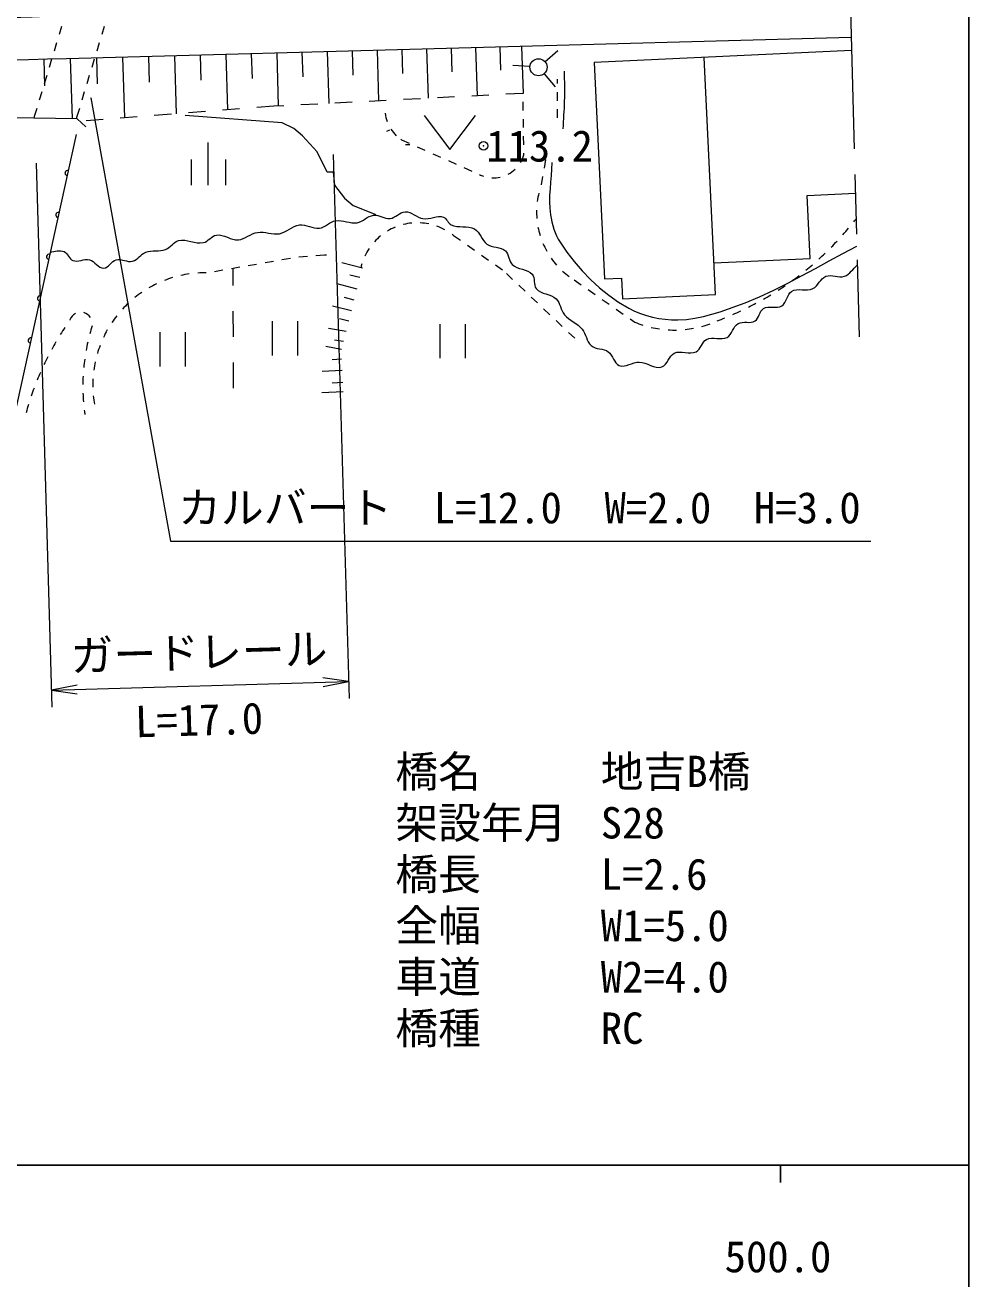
# Model space of a CAD drawing. Units: millimetres, scale not verified. Extents: x 40000 to 680000, y 20000 to 380000.
# Drawn here: x 523859 to 579000, y 198357 to 271621 of the extents above; entities that cross this region are included whole.
import ezdxf
from ezdxf.enums import TextEntityAlignment as Align

# ---------------------------------------------------------------- set-up
doc = ezdxf.new("R2010")
doc.units = ezdxf.units.MM
doc.header["$LTSCALE"] = 1000
doc.header["$PDMODE"] = 32
doc.header["$PDSIZE"] = 500
doc.linetypes.add('CHAIN', pattern=[18.5, 12, -1.5, 3.5, -1.5])
for name, color, linetype, lineweight in [('M-BGD', 7, 'Continuous', 13), ('M-BMK', 2, 'CHAIN', 13), ('M-STR-HTXT', 7, 'Continuous', 13), ('M-TTL-BAND', 7, 'Continuous', 25)]:
    doc.layers.add(name, color=color, linetype=linetype, lineweight=lineweight)
doc.styles.add('ＭＳ ゴシック', font='')
doc.styles.get('ＭＳ ゴシック').set_extended_font_data('MS Gothic')

# ---------------------------------------------------------------- blocks, each defined once
blk = doc.blocks.new('電力柱1')
at = {"color": 7, "linetype": 'Continuous', "lineweight": 13}
for p, q in [((0.4, 0.311), (1.186, 0.93)), ((-0.49, 0.061), (-1.483, 0.18)), ((0.316, -0.391), (0.934, -1.176))]:
    blk.add_line(p, q, dxfattribs=at)
blk.add_circle((0.007, 0.002), 0.5, dxfattribs=at)
blk = doc.blocks.new('荒地')
at = {"color": 7, "linetype": 'Continuous', "lineweight": 13}
for p, q in [((0, 0), (0, 2.5)), ((-1, 1.5), (-1, 0)), ((1, 1.5), (1, 0))]:
    blk.add_line(p, q, dxfattribs=at)
blk = doc.blocks.new('田')
at = {"color": 7, "linetype": 'Continuous', "lineweight": 13}
for p, q in [((-0.75, 2), (-0.75, 0)), ((0.75, 0), (0.75, 2))]:
    blk.add_line(p, q, dxfattribs=at)
blk = doc.blocks.new('open_arrow')
at = {"color": 0, "linetype": 'Continuous', "lineweight": -2}
blk.add_lwpolyline([(7.5, 1.25), (0, 0), (7.5, -1.25)], dxfattribs=at)

msp = doc.modelspace()

# ---------------------------------------------------------------- linework, layer by layer
at = {"layer": 'M-BGD', "linetype": 'CHAIN'}
msp.add_line((570979, 313378), (572596, 253400), dxfattribs=at)
at = {"layer": 'M-BGD'}
for p, q in [((525993, 271541), (525848, 271062)), ((528481, 271541), (528336, 271062)), ((525703, 270584), (525557, 270105)), ((572125, 270894), (526285, 269658)), ((528190, 270584), (528045, 270105)), ((552869, 270375), (552950, 267630)), ((524954, 269621), (525000, 268080)), ((525412, 269627), (525267, 269148)), ((526497, 269664), (526601, 266147)), ((527900, 269627), (527755, 269148)), ((528027, 269705), (528072, 268186)), ((529556, 269746), (529661, 266194)), ((531071, 269787), (531116, 268290)), ((532586, 269828), (532686, 266430)), ((534087, 269868), (534131, 268394)), ((535587, 269909), (535683, 266664)), ((537075, 269949), (537118, 268496)), ((538561, 269989), (538653, 266896)), ((540035, 270029), (540077, 268597)), ((541507, 270068), (541597, 267041)), ((542967, 270108), (543009, 268698)), ((544426, 270147), (544513, 267192)), ((545872, 270186), (545913, 268798)), ((547317, 270225), (547402, 267342)), ((548750, 270264), (548790, 268896)), ((550181, 270302), (550265, 267490)), ((551601, 270340), (551641, 268994)), ((525122, 268670), (524977, 268191)), ((527610, 268670), (527465, 268191)), ((554968, 268204), (554968, 268459)), ((524832, 267713), (524686, 267234)), ((527319, 267713), (527174, 267234)), ((548955, 267423), (547957, 267371)), ((550953, 267526), (549954, 267474)), ((552950, 267630), (551951, 267578)), ((554968, 267204), (554968, 267704)), ((524541, 266756), (524396, 266277)), ((527029, 266756), (526884, 266277)), ((536395, 266720), (535398, 266642)), ((538389, 266875), (537392, 266797)), ((538969, 266905), (538389, 266875)), ((540966, 267009), (539967, 266957)), ((542963, 267112), (541965, 267060)), ((544961, 267216), (543962, 267164)), ((546958, 267319), (545959, 267267)), ((552964, 266630), (552957, 267130)), ((554968, 266204), (554968, 266704)), ((526899, 266142), (523113, 266208)), ((524396, 266277), (524368, 266186)), ((526884, 266277), (526843, 266143)), ((526899, 266142), (527413, 265666)), ((528420, 266097), (527423, 266020)), ((530414, 266253), (529417, 266175)), ((532407, 266408), (531410, 266331)), ((534401, 266564), (533404, 266486)), ((547175, 266343), (548675, 264343)), ((548675, 264343), (550175, 266343)), ((552978, 265630), (552971, 266130)), ((526834, 265226), (523160, 248506)), ((545153, 265487), (544983, 265402)), ((545802, 264945), (545849, 264924)), ((545849, 264924), (546305, 264720)), ((546084, 264640), (546338, 264640)), ((546762, 264516), (547218, 264311)), ((552992, 264630), (552985, 265130)), ((547675, 264107), (548131, 263903)), ((553000, 264045), (552999, 264130)), ((554197, 263267), (554284, 263760)), ((541851, 263031), (541935, 262269)), ((548588, 263699), (549044, 263495)), ((549500, 263291), (549957, 263087)), ((554022, 262283), (554109, 262775)), ((548801, 259396), (548893, 259332)), ((548893, 259332), (549301, 259044)), ((549710, 258756), (550119, 258468)), ((538866, 257914), (539359, 257999)), ((539851, 258084), (540350, 258119)), ((540849, 258154), (541348, 258189)), ((541348, 258189), (541463, 258197)), ((550527, 258180), (550936, 257892)), ((534925, 257231), (535417, 257316)), ((535910, 257401), (536403, 257487)), ((535989, 257415), (535993, 256400)), ((536895, 257572), (537388, 257657)), ((537881, 257743), (538373, 257828)), ((543568, 257419), (542364, 257729)), ((551345, 257604), (551754, 257316)), ((543252, 256191), (542083, 256492)), ((543425, 256862), (542823, 257017)), ((551977, 257105), (552340, 256761)), ((555933, 256735), (556344, 256449)), ((543087, 255552), (542520, 255698)), ((552703, 256417), (553066, 256073)), ((553429, 255730), (553792, 255386)), ((556754, 256163), (557164, 255877)), ((542923, 254917), (541822, 255200)), ((554155, 255042), (554518, 254698)), ((557574, 255592), (557985, 255306)), ((558395, 255020), (558805, 254734)), ((536000, 254900), (536007, 253400)), ((542767, 254312), (542233, 254449)), ((554882, 254355), (555245, 254011)), ((559216, 254449), (559485, 254261)), ((542612, 253710), (541587, 253901)), ((555608, 253667), (555971, 253323)), ((542345, 252673), (541427, 252838)), ((542464, 253138), (541928, 253219)), ((542349, 252096), (541797, 252069)), ((536014, 251900), (536021, 250400)), ((542382, 251443), (541208, 251384)), ((542417, 250730), (541796, 250699)), ((542444, 250198), (541201, 250136))]:
    msp.add_line(p, q, dxfattribs=at)
for points in [[(572145, 270143), (557108, 269427), (557709, 256792), (558711, 256839), (558769, 255620), (564188, 255878), (563528, 269732)], [(555360, 268933), (555360, 268712), (555362, 268491), (555364, 268271), (555365, 268050), (555366, 267829), (555366, 267608), (555364, 267387), (555360, 267166), (555353, 266965), (555345, 266764), (555335, 266564), (555324, 266363), (555313, 266162), (555301, 265961), (555290, 265761), (555279, 265560)], [(541851, 263031), (541512, 263031), (540919, 264217), (540073, 265148), (539565, 265571), (538887, 265910), (533215, 266333)], [(554637, 263592), (554619, 263210), (554591, 262827), (554558, 262444), (554528, 262061), (554506, 261679), (554499, 261298), (554514, 260918), (554556, 260540), (554593, 260329), (554638, 260120), (554692, 259911), (554755, 259705), (554829, 259504), (554914, 259307), (555010, 259117), (555119, 258933), (555512, 258356), (555940, 257798), (556401, 257262), (556892, 256754), (557413, 256277), (557961, 255836), (558536, 255435), (559135, 255078), (559463, 254914), (559805, 254773), (560156, 254654), (560515, 254558), (560880, 254485), (561249, 254433), (561618, 254403), (561986, 254395), (562492, 254422), (562994, 254490), (563492, 254592), (563986, 254723), (564476, 254875), (564962, 255043), (565444, 255220), (565922, 255399), (566769, 255742), (567600, 256122), (568418, 256531), (569228, 256960), (570032, 257400), (570836, 257843), (571641, 258280), (572453, 258703)], [(541935, 262269), (542528, 261507), (543036, 261084), (544360, 260554)], [(564100, 257723), (569732, 257991), (569557, 261659), (572370, 261792)], [(525328, 258375), (525430, 258380), (525532, 258392), (525635, 258407), (525738, 258420), (525840, 258428), (525941, 258428), (526039, 258415), (526134, 258387), (526212, 258342), (526279, 258279), (526338, 258205), (526394, 258125), (526449, 258045), (526509, 257972), (526576, 257910), (526655, 257866), (526769, 257837), (526888, 257833), (527009, 257847), (527131, 257870), (527254, 257896), (527377, 257915), (527499, 257921), (527617, 257906), (527730, 257863), (527836, 257797), (527937, 257717), (528035, 257632), (528134, 257552), (528236, 257484), (528343, 257439), (528459, 257424), (528562, 257445), (528655, 257494), (528741, 257562), (528824, 257642), (528906, 257724), (528991, 257801), (529082, 257865), (529181, 257906), (529299, 257922), (529419, 257916), (529541, 257894), (529663, 257865), (529784, 257836), (529906, 257815), (530026, 257809), (530144, 257825), (530250, 257866), (530348, 257925), (530440, 257996), (530528, 258074), (530617, 258154), (530707, 258230), (530802, 258296), (530905, 258347), (531045, 258388), (531190, 258412), (531338, 258422), (531487, 258427), (531636, 258432), (531784, 258442), (531929, 258466), (532068, 258507), (532171, 258558), (532267, 258624), (532357, 258700), (532445, 258780), (532534, 258858), (532626, 258929), (532724, 258988), (532830, 259029), (533007, 259054), (533186, 259047), (533368, 259017), (533550, 258975), (533733, 258932), (533915, 258900), (534096, 258888), (534274, 258908), (534377, 258944), (534473, 258998), (534564, 259064), (534653, 259136), (534743, 259207), (534835, 259270), (534932, 259320), (535036, 259349), (535197, 259355), (535357, 259329), (535517, 259281), (535676, 259221), (535835, 259160), (535995, 259107), (536156, 259073), (536319, 259069), (536466, 259094), (536608, 259142), (536746, 259206), (536882, 259278), (537018, 259351), (537155, 259419), (537296, 259474), (537442, 259510), (537601, 259522), (537762, 259514), (537923, 259493), (538084, 259466), (538245, 259439), (538406, 259419), (538566, 259414), (538725, 259430), (538878, 259472), (539024, 259535), (539165, 259614), (539305, 259699), (539445, 259783), (539587, 259858), (539734, 259916), (539888, 259951), (540034, 259954), (540179, 259933), (540324, 259896), (540469, 259850), (540614, 259804), (540759, 259767), (540905, 259746), (541051, 259750), (541178, 259780), (541300, 259830), (541417, 259894), (541533, 259966), (541648, 260038), (541765, 260104), (541886, 260158), (542013, 260191), (542168, 260203), (542323, 260192), (542479, 260165), (542635, 260131), (542791, 260097), (542947, 260070), (543102, 260059), (543256, 260071), (543383, 260105), (543504, 260159), (543621, 260226), (543737, 260299), (543852, 260371), (543969, 260435), (544091, 260484), (544219, 260512), (544340, 260513), (544461, 260491), (544580, 260455), (544700, 260412), (544819, 260369), (544939, 260333), (545060, 260311), (545181, 260312), (545298, 260339), (545409, 260388), (545516, 260452), (545622, 260522), (545727, 260591), (545834, 260651), (545946, 260694), (546063, 260713), (546200, 260701), (546331, 260663), (546460, 260605), (546586, 260537), (546712, 260466), (546840, 260399), (546971, 260345), (547106, 260312), (547256, 260304), (547409, 260319), (547562, 260348), (547715, 260382), (547868, 260413), (548018, 260431), (548166, 260427), (548309, 260392), (548376, 260356), (548434, 260306), (548485, 260246), (548533, 260180), (548581, 260113), (548631, 260050), (548686, 259994), (548750, 259951), (548910, 259889), (549080, 259856), (549256, 259843), (549436, 259838), (549615, 259833), (549790, 259816), (549957, 259779), (550113, 259710), (550226, 259626), (550321, 259522), (550404, 259405), (550481, 259280), (550557, 259154), (550638, 259032), (550729, 258921), (550835, 258828), (550960, 258757), (551096, 258707), (551240, 258671), (551387, 258640), (551532, 258608), (551672, 258567), (551802, 258509), (551918, 258427), (551990, 258344), (552045, 258247), (552087, 258141), (552122, 258030), (552157, 257918), (552198, 257811), (552250, 257712), (552319, 257625), (552446, 257528), (552591, 257456), (552749, 257401), (552911, 257354), (553073, 257306), (553226, 257248), (553365, 257170), (553482, 257064), (553539, 256973), (553573, 256870), (553592, 256759), (553603, 256644), (553615, 256528), (553633, 256417), (553667, 256313), (553722, 256221), (553839, 256111), (553977, 256028), (554130, 255964), (554292, 255910), (554454, 255857), (554612, 255796), (554758, 255720), (554885, 255620), (554968, 255521), (555033, 255410), (555088, 255291), (555136, 255168), (555183, 255043), (555233, 254921), (555293, 254804), (555367, 254698), (555481, 254576), (555609, 254469), (555746, 254370), (555887, 254276), (556028, 254182), (556166, 254083), (556294, 253976), (556409, 253856), (556487, 253743), (556550, 253620), (556604, 253491), (556654, 253358), (556705, 253228), (556765, 253104), (556838, 252991), (556930, 252893), (557039, 252820), (557160, 252768), (557290, 252732), (557424, 252703), (557560, 252676), (557692, 252643), (557818, 252598), (557933, 252532), (558027, 252446), (558106, 252340), (558174, 252223), (558238, 252102), (558304, 251985), (558378, 251879), (558467, 251791), (558575, 251730), (558714, 251699), (558856, 251704), (559000, 251734), (559146, 251781), (559294, 251834), (559442, 251883), (559590, 251919), (559738, 251931), (559906, 251910), (560074, 251864), (560241, 251801), (560407, 251735), (560573, 251675), (560737, 251634), (560899, 251622), (561061, 251650), (561177, 251710), (561272, 251800), (561354, 251911), (561429, 252034), (561502, 252159), (561581, 252276), (561673, 252377), (561783, 252452), (561933, 252501), (562092, 252516), (562257, 252508), (562426, 252489), (562594, 252471), (562758, 252464), (562917, 252481), (563066, 252532), (563161, 252598), (563239, 252684), (563306, 252784), (563368, 252891), (563429, 252999), (563496, 253099), (563574, 253187), (563667, 253254), (563807, 253306), (563956, 253325), (564111, 253324), (564270, 253313), (564428, 253302), (564583, 253301), (564732, 253322), (564870, 253374), (564972, 253449), (565056, 253544), (565128, 253655), (565193, 253772), (565258, 253890), (565329, 254001), (565412, 254099), (565512, 254176), (565627, 254225), (565752, 254248), (565883, 254254), (566016, 254252), (566149, 254251), (566279, 254259), (566402, 254284), (566514, 254337), (566595, 254406), (566658, 254494), (566709, 254593), (566755, 254698), (566800, 254803), (566852, 254902), (566915, 254990), (566996, 255059), (567118, 255114), (567251, 255139), (567392, 255144), (567537, 255139), (567682, 255134), (567823, 255139), (567956, 255164), (568078, 255219), (568173, 255300), (568246, 255402), (568306, 255518), (568358, 255641), (568411, 255764), (568471, 255880), (568545, 255981), (568640, 256061), (568780, 256124), (568931, 256154), (569090, 256161), (569253, 256157), (569417, 256150), (569579, 256152), (569736, 256172), (569883, 256221), (569993, 256290), (570090, 256379), (570177, 256482), (570260, 256590), (570344, 256698), (570433, 256797), (570532, 256881), (570645, 256943), (570774, 256976), (570908, 256982), (571046, 256969), (571185, 256946), (571325, 256923), (571463, 256909), (571598, 256912), (571727, 256943), (571840, 256996), (571942, 257065), (572038, 257146), (572128, 257235), (572216, 257329), (572303, 257424), (572391, 257516), (572483, 257603)]]:
    msp.add_lwpolyline(points, dxfattribs=at)
for centre, radius, start, end in [((720359, -6714887), 6987240, 91.59163, 91.88327), ((547023, 266699), 2137, 186.15181, 199.55592), ((547023, 266699), 2137, 212.96003, 226.36414), ((551226, 264535), 1841, 329.00826, 344.57185), ((526338, 262970), 150, 77.60729, 257.60729), ((551226, 264535), 1841, 297.88108, 313.44467), ((551226, 264535), 1841, 243.81456, 251.1903), ((551226, 264535), 1841, 266.75389, 282.31749), ((558412, 260692), 4670, 166.22209, 172.35676), ((525802, 260529), 150, 77.60729, 257.60729), ((558412, 260692), 4670, 178.49142, 184.62608), ((557843, 271638), 18462, 321.45078, 322.09494), ((546775, 256683), 3386, 112.46099, 120.92105), ((546775, 256683), 3386, 95.54087, 104.00093), ((546775, 256683), 3386, 78.62075, 87.08081), ((546775, 256683), 3386, 61.70063, 70.16069), ((558412, 260692), 4670, 190.76075, 196.89541), ((557843, 271638), 18462, 318.34738, 319.89908), ((546775, 256683), 3386, 129.38111, 137.84117), ((558412, 260692), 4670, 203.03008, 209.16474), ((557843, 271638), 18462, 315.24397, 316.79567), ((525265, 258087), 150, 77.60729, 257.60729), ((546775, 256683), 3386, 146.30123, 154.7613), ((558412, 260692), 4670, 215.29941, 221.43407), ((557843, 271638), 18462, 312.14057, 313.69227), ((546775, 256683), 3386, 163.22136, 167.03981), ((558412, 260692), 4670, 227.56874, 233.7034), ((557843, 271638), 18462, 309.03716, 310.58886), ((534383, 250580), 6568, 115.64293, 120.00472), ((534383, 250580), 6568, 106.91937, 111.28115), ((534383, 250580), 6568, 98.19581, 102.55759), ((534383, 250580), 6568, 89.47224, 93.83402), ((557843, 271638), 18462, 305.93376, 307.48546), ((524729, 255645), 150, 77.60729, 257.60729), ((534383, 250580), 6568, 124.3665, 128.72828), ((557843, 271638), 18462, 299.72695, 301.27865), ((557843, 271638), 18462, 302.83035, 304.38205), ((534383, 250580), 6568, 133.09006, 137.45185), ((557843, 271638), 18462, 296.62354, 298.17524), ((527112, 254165), 677, 159.89252, 162.07511), ((527112, 254165), 677, 117.5754, 159.89252), ((527112, 254165), 677, 32.94117, 75.25829), ((534383, 250580), 6568, 141.81363, 146.17541), ((561798, 259834), 6034, 247.46308, 252.21084), ((557843, 271638), 18462, 290.41673, 291.96843), ((557843, 271638), 18462, 293.52014, 295.07184), ((540756, 244337), 17460, 146.55657, 148.1973), ((538942, 250514), 11709, 162.39961, 164.84618), ((534383, 250580), 6568, 150.53719, 154.89897), ((561798, 259834), 6034, 256.9586, 261.70636), ((561798, 259834), 6034, 266.45411, 271.20187), ((561798, 259834), 6034, 275.94963, 280.69739), ((561798, 259834), 6034, 285.44515, 290.19291), ((524192, 253203), 150, 77.60729, 257.60729), ((540756, 244337), 17460, 149.83803, 151.47876), ((538942, 250514), 11709, 167.29275, 169.73932), ((534383, 250580), 6568, 159.26076, 163.62254), ((540756, 244337), 17460, 153.11949, 154.76022), ((538942, 250514), 11709, 172.1859, 174.63247), ((540756, 244337), 17460, 156.40095, 158.04168), ((534383, 250580), 6568, 167.98432, 172.3461), ((538942, 250514), 11709, 177.07904, 179.52561), ((534383, 250580), 6568, 176.70789, 181.06967), ((540756, 244337), 17460, 159.68241, 161.32314), ((538942, 250514), 11709, 181.97218, 184.41876), ((534383, 250580), 6568, 185.43145, 189.79323), ((540756, 244337), 17460, 162.96387, 164.6046), ((538942, 250514), 11709, 186.86533, 188.10735)]:
    msp.add_arc(centre, radius, start, end, dxfattribs=at)
msp.add_point((550640, 264559), dxfattribs=at)
at = {"layer": 'M-BMK'}
msp.add_arc((559374, -727293), 1000000, 91.90056, 93.48542, dxfattribs=at)
at = {"layer": 'M-STR-HTXT'}
for p, q in [((541857, 264061), (542787, 232265)), ((524500, 263553), (525431, 231757)), ((525402, 232757), (542758, 233265))]:
    msp.add_line(p, q, dxfattribs=at)
msp.add_lwpolyline([(527698, 267361), (532350, 241456), (573275, 241456)], dxfattribs=at)
at = {"layer": 'M-TTL-BAND'}
for p, q in [((579000, 20000), (579000, 370000)), ((40000, 205000), (579000, 205000)), ((568000, 205000), (568000, 204000))]:
    msp.add_line(p, q, dxfattribs=at)

# ---------------------------------------------------------------- block references
at = {"layer": 'M-BGD', "xscale": 1000, "yscale": 1000, "rotation": 2.58105}
msp.add_blockref('電力柱1', (553845, 269154), dxfattribs=at)
at = {"layer": 'M-BGD', "xscale": 1000, "yscale": 1000}
for name, p in [('荒地', (534560, 262258)), ('田', (539051, 252313)), ('田', (532474, 251671)), ('田', (548835, 252153))]:
    msp.add_blockref(name, p, dxfattribs=at)
at = {"layer": 'M-STR-HTXT', "rotation": 280.2}
msp.add_blockref('open_arrow', (527698, 267361), dxfattribs=at)
at = {"layer": 'M-STR-HTXT', "xscale": 200, "yscale": 200}
for p, rotation in [((525402, 232757), 1.7), ((542758, 233265), 181.7)]:
    msp.add_blockref('open_arrow', p, dxfattribs=dict(at, rotation=rotation))

# ---------------------------------------------------------------- texts
at = {"layer": 'M-BGD', "style": 'ＭＳ ゴシック'}
msp.add_text('113.2', height=1833, dxfattribs=at).set_placement((550800, 264559), align=Align.MIDDLE_LEFT)
at = {"layer": 'M-STR-HTXT', "style": 'ＭＳ ゴシック'}
for s, p in [('カルバート', (539052, 241956)), ('L=12.0  W=2.0  H=3.0', (560208, 241956))]:
    msp.add_text(s, height=1833, dxfattribs=at).set_placement(p, align=Align.BOTTOM_CENTER)
for s, p in [('ガードレール', (534065, 233511)), ('L=17.0', (534065, 229562))]:
    msp.add_text(s, height=1833, rotation=1.676, dxfattribs=at).set_placement(p, align=Align.BOTTOM_CENTER)
for s, p in [('橋名', (545490, 226543)), ('地吉B橋', (557490, 226543)), ('架設年月', (545490, 223543)), ('S28', (557490, 223543)), ('橋長', (545490, 220543)), ('L=2.6', (557490, 220543)), ('全幅', (545490, 217543)), ('W1=5.0', (557490, 217543)), ('車道', (545490, 214543)), ('W2=4.0', (557490, 214543)), ('橋種', (545490, 211543)), ('RC', (557490, 211543))]:
    msp.add_text(s, height=1833, dxfattribs=at).set_placement(p, align=Align.BOTTOM_LEFT)
at = {"layer": 'M-TTL-BAND', "style": 'ＭＳ ゴシック'}
msp.add_text('500.0', height=1833, dxfattribs=at).set_placement((567844, 198195), align=Align.BOTTOM_CENTER)

doc.saveas('drawing.dxf')
